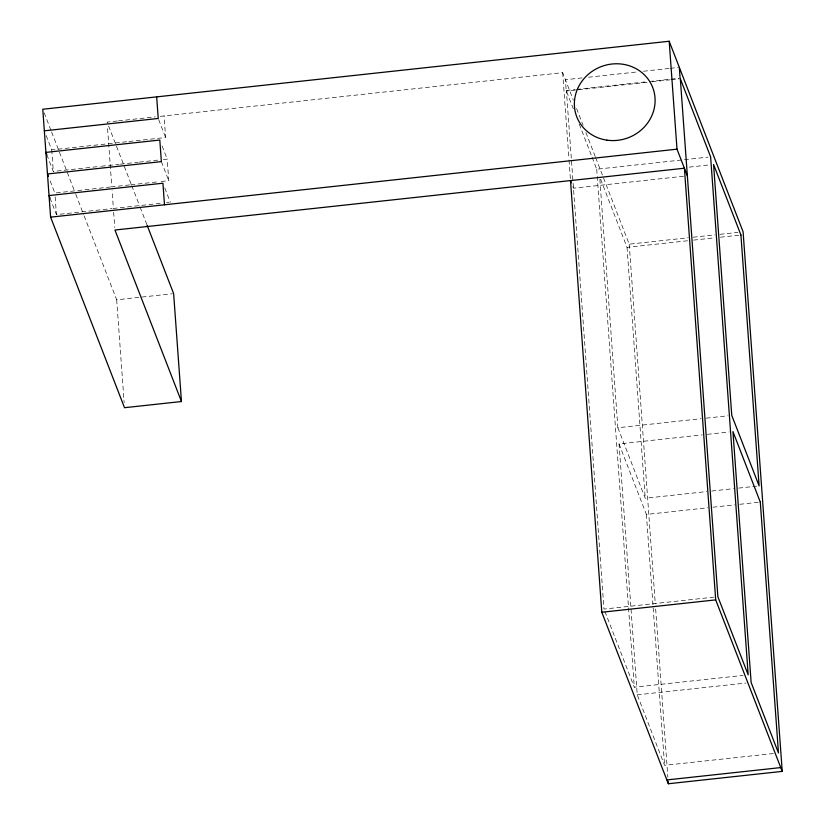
<?xml version="1.0" encoding="UTF-8"?>
<svg xmlns="http://www.w3.org/2000/svg" width="825" height="825" viewBox="0 0 825 825"><rect width="100%" height="100%" fill="white"/><g stroke="black" fill="none" stroke-linecap="round" stroke-linejoin="round"><path stroke-width="0.62" stroke-dasharray="4.12 3.09" d="M117.243 121.017L107.116 122.11L131.309 184.47M118.501 120.873L155.203 116.892M160.267 116.346L562.681 72.662L573.334 100.124M582.058 77.911L565.414 79.716L566.197 90.513L573.313 108.838M588.452 77.22L637.086 71.94M643.479 71.249L669.075 68.465M670.354 68.331L678.037 67.495M566.197 90.513L575.159 89.533M576.438 89.399L648.099 81.623M649.378 81.479L669.859 79.262M671.137 79.117L678.81 78.282M647.048 82.335L566.424 91.08L572.911 180.541M652.163 81.778L670.075 79.829M671.354 79.695L679.037 78.86M46.19 135.578L51.738 149.872L127.658 141.632M128.927 141.498L165.629 137.517L164.062 115.933M46.829 154.78L53.295 171.456L100.124 166.372M101.382 166.237L119.099 164.319M120.367 164.175L138.084 162.257M139.353 162.123L158.328 160.06M163.391 159.514L167.186 159.101L168.754 180.685L158.627 181.778M110.54 186.997L54.863 193.04L49.325 178.747M129.525 184.934L111.808 186.862L107.394 125.916M130.793 184.8L157.369 181.912M49.964 197.948L56.43 214.624L112.107 208.581M160.194 203.362L113.376 208.447L112.087 190.668M166.526 202.672L169.053 202.403M592.133 157.369L596.722 169.208L708.056 157.121M689.267 167.114L709.737 164.887M683.523 176.261L573.468 188.203L572.199 184.934M84.15 215.903L116.686 299.795L172.373 293.752M595.681 157.74L629.207 244.169L688.071 237.775M693.186 237.218L714.945 234.867M720.06 234.31L737.983 232.361M600.61 179.221L627.031 247.335L688.452 240.673M693.577 240.116L714.048 237.889M720.452 237.198L739.643 235.115M599.868 179.396L617.873 427.742L701.054 418.708M706.179 418.151L727.928 415.79M773.365 753.534L664.589 765.332L637.24 694.825L619.049 443.922L702.23 434.899M707.345 434.342L729.104 431.98M617.873 427.742L645.222 498.238L706.654 491.576M711.769 491.019L733.518 488.658M738.643 488.101L751.441 486.719M752.72 486.575L756.556 486.162M619.049 443.922L646.398 514.429L707.819 507.767M712.944 507.21L734.693 504.848M739.819 504.292L759.01 502.208M714.038 597.135L603.982 609.077L573.004 181.82M604.9 611.449L634.291 687.204L743.057 675.407M637.24 694.825L746.017 683.028M576.592 108.529L583.11 125.328M585.905 132.536L595.217 156.544M579.284 124.224L591.68 156.183M158.699 119.646L165.629 137.517M162.112 145.994L167.186 159.101M161.36 161.628L168.754 180.685M164.773 187.976L170.321 202.259M131.773 185.677L139.672 206.064M140.147 207.261L147.118 225.256M44.168 112.829L51.14 130.804M51.614 132.01L75.312 193.132M75.787 194.329L83.686 214.706M629.207 244.169L655.287 603.89M655.658 609.025L667.868 777.325M627.031 247.335L645.222 498.238M646.398 514.429L664.589 765.332M596.722 169.208L634.291 687.204M562.681 72.662L568.93 158.74M569.023 160.029L570.415 179.303M113.654 212.252L114.758 227.483M116.686 299.795L124.142 402.569M51.738 149.872L53.295 171.456M55.141 196.855L56.43 214.624"/><path stroke-width="1.24" d="M571.354 182.758L570.508 180.582L601.807 612.253L668.333 783.75L782.224 771.385L743.098 231.804L669.188 41.25L42.776 109.24L50.603 217.15L124.513 407.705L181.459 401.528L173.632 293.607L147.118 225.256M44.344 130.824L158.235 118.46L156.667 96.876M50.603 217.15L677.005 149.17L687.359 175.849M601.807 612.253L715.698 599.888L782.224 771.385M666.847 779.934L780.749 767.58M181.459 401.528L114.943 230.031L684.399 168.218L715.698 599.888M46.829 154.78L45.911 152.398L159.803 140.044L161.36 161.628L47.468 173.982L48.397 176.364M49.964 197.948L49.036 195.566L162.927 183.212L164.495 204.796M680.316 78.715L717.874 596.722L748.182 674.85L710.624 156.843L680.089 78.148L679.315 67.361M669.188 41.25L677.005 149.17M668.147 781.182L668.333 783.75M740.922 234.981L713.573 164.474L731.765 415.377L759.113 485.884L740.922 234.981M760.289 502.074L732.94 431.568L751.132 682.471L778.48 752.977L760.289 502.074M606.994 140.167A40.703 38.053 -21.2 0 0 652.926 88.079A40.703 38.053 -21.2 0 0 584.306 78.282A40.703 38.053 -21.2 0 0 606.994 140.167"/></g></svg>
